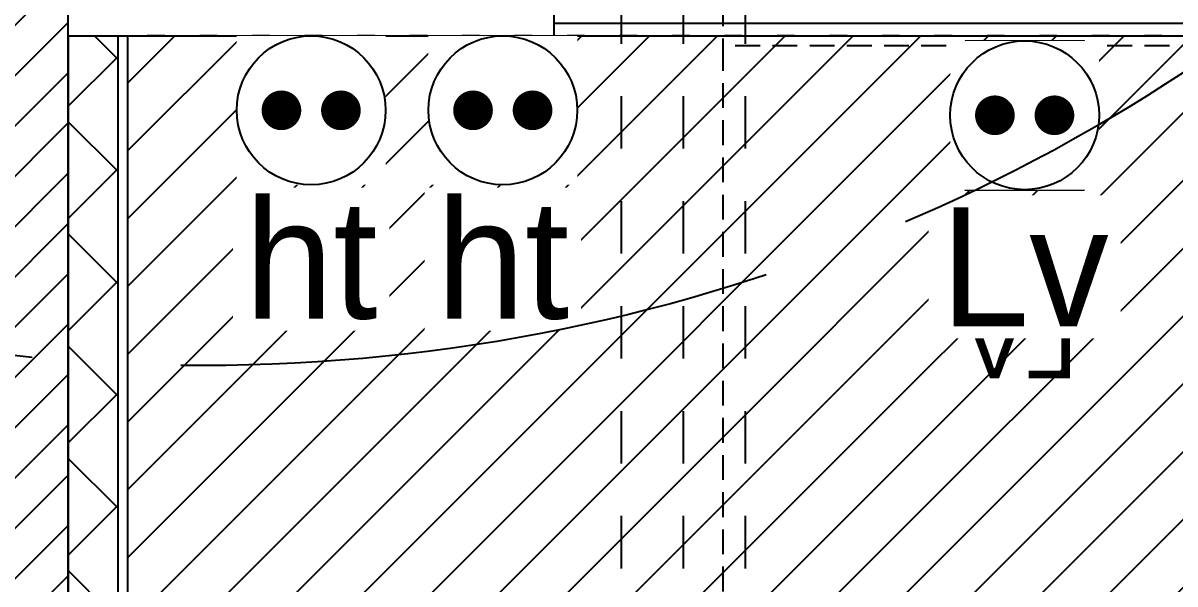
# Model space of a CAD drawing. Header units: centimetres. Extents: x -35664 to 50682, y -23001 to 23705.
# Drawn here: x 6801.4 to 6917.5, y 3884.1 to 3940.7 of the extents above; entities that cross this region are included whole.
import ezdxf

# ---------------------------------------------------------------- set-up
doc = ezdxf.new("R2010")
doc.units = ezdxf.units.CM
for name, pattern in [('ACAD_ISO02W100', [15, 12, -3]), ('Style de ligne -13', [0.147638, 0.098425, -0.049213]), ('Style de ligne -5', [0.20828, 0.069425, -0.138855]), ('VW-01', [0.41656, 0.20828, -0.20828])]:
    doc.linetypes.add(name, pattern=pattern)
for name, color, linetype in [('B aménagement intérieur', 252, 'Continuous'), ('B Faux plafonds', 9, 'Continuous'), ('B Faux plafonds_Hatch', 9, 'Continuous'), ('B GÈnÈral_Hatch', 252, 'Continuous'), ('B Général', 252, 'Continuous'), ('C ANNOTATIONS-prestations', 252, 'Continuous'), ('D SURFACES-shab', 252, 'Continuous'), ('F REMPLISSAGE-vert clair', 252, 'Continuous'), ('F REMPLISSAGE-vert foncé', 252, 'Continuous'), ('prlm-EAU-EF', 161, 'Continuous'), ('prlm-MOD', 64, 'Continuous')]:
    doc.layers.add(name, color=color, linetype=linetype)
doc.layers.add('prlm-ELEC-CFO', color=1, linetype='Continuous', lineweight=25)
doc.layers.add('prlm-ZEROPLOT', color=254, linetype='Continuous', plot=False)
doc.styles.add('Eurostile', font='Eurosti.TTF')
doc.styles.add('prlm-elec-cfo', font='comic.ttf', dxfattribs={"height": 12})

# ---------------------------------------------------------------- blocks, each defined once
blk = doc.blocks.new('A 90.Lave Vaisselle')
at = {"layer": 'B Général', "linetype": 'Style de ligne -13', "ltscale": 25.4, "flags": 128}
blk.add_lwpolyline([(-30, 30), (-30, 36), (30, 36), (30, 30)], dxfattribs=at)
blk.add_lwpolyline([(-30, 30), (30, 30), (30, -30), (-30, -30)], close=True, dxfattribs=at)
at = {"layer": 'B Général', "insert": (0, 0), "char_height": 7.059, "attachment_point": 5, "line_spacing_factor": 0.894142, "style": 'Eurostile'}
blk.add_mtext('LV', dxfattribs=at)
blk = doc.blocks.new('A 90.T4 A13_A14 Haut (2D)')
at = {"layer": 'B Faux plafonds_Hatch', "linetype": 'Continuous'}
h = blk.add_hatch(dxfattribs=at)
h.set_pattern_fill('F_P__SOFFITE', color=256, style=0, pattern_type=2)
h.set_pattern_definition([(45, (0, 0.2205), (-3.52778, 3.30729), [])])
h.paths.add_polyline_path([(-207.3, 93.45), (-390.91, 93.45), (-390.91, -294.56), (401.6, -294.56), (401.6, 151.52), (86.65, 151.52), (86.65, 38.45), (-207.3, 38.45)])
at = {"layer": 'B GÈnÈral_Hatch', "linetype": 'Continuous'}
h = blk.add_hatch(dxfattribs=at)
h.set_pattern_fill('02_ISOLANT', color=256, angle=-90, style=0, pattern_type=2)
h.set_pattern_definition([(-45, (0, 0), (5.65685, 5.65685), []), (45, (0, 0), (5.65685, -5.65685), [])])
h.paths.add_polyline_path([(-391.91, 93.44), (-396.91, 93.44), (-396.91, -296.56), (-391.91, -296.56)])
at = {"layer": 'B Faux plafonds', "linetype": 'Style de ligne -5', "ltscale": 25.4, "flags": 128}
blk.add_lwpolyline([(-207.3, 93.45), (-390.91, 93.45), (-390.91, -294.56), (401.6, -294.56), (401.6, 151.52), (86.65, 151.52), (86.65, 38.45), (-207.3, 38.45)], close=True, dxfattribs=at)
at = {"layer": 'B Général', "linetype": 'Continuous'}
for p, q in [((-347.91, 93.44), (-347.91, 189.94)), ((-347.91, 93.44), (-347.91, 98.44)), ((-396.91, 93.44), (-396.91, -296.56)), ((-396.91, 93.44), (-396.91, -296.56)), ((-396.91, 93.44), (-390.91, 93.44)), ((-396.91, 93.44), (-347.91, 93.44)), ((-391.91, 93.44), (-391.91, -296.56)), ((-390.91, 93.44), (-390.91, -296.56)), ((-390.91, 93.44), (-390.91, -296.56)), ((-347.91, 93.44), (-207.3, 93.44))]:
    blk.add_line(p, q, dxfattribs=at)
at = {"layer": 'D SURFACES-shab', "lineweight": 18, "flags": 128}
blk.add_lwpolyline([(-390.91, 68.08), (-390.91, -294.56), (401.6, -294.56), (401.6, 151.52), (86.71, 151.51), (86.63, 38.44), (-207.27, 38.45), (-207.3, 93.44), (-330.91, 93.44), (-390.91, 93.44)], close=True, dxfattribs=at)
at = {"layer": 'F REMPLISSAGE-vert clair'}
blk.add_line((-347.91, 94.74), (-206, 94.74), dxfattribs=at)
at = {"layer": 'F REMPLISSAGE-vert foncé', "linetype": 'Continuous'}
for p, q in [((-347.91, 93.44), (-347.91, 189.94)), ((-396.91, 93.44), (-347.91, 93.44)), ((-347.91, 93.44), (-207.3, 93.44))]:
    blk.add_line(p, q, dxfattribs=at)
at = {"layer": 'F REMPLISSAGE-vert foncé'}
blk.add_line((-347.91, 94.74), (-206, 94.74), dxfattribs=at)
at = {"layer": 'B Général', "xscale": -1}
blk.add_blockref('A 90.Lave Vaisselle', (-300.91, 62.44), dxfattribs=at)
blk = doc.blocks.new('A 90.Groupe-33-1')
at = {"layer": 'C ANNOTATIONS-prestations', "linetype": 'VW-01', "ltscale": 25.4}
for p, q in [((6861.72, 4017.96), (6861.72, 3317.47)), ((6867.97, 4017.96), (6867.97, 3317.47)), ((6874.22, 4017.96), (6874.22, 3317.47))]:
    blk.add_line(p, q, dxfattribs=at)
blk = doc.blocks.new('xi.LVrob')
at = {"layer": 'prlm-EAU-EF', "color": 0}
blk.add_lwpolyline([(-6, 7.5), (6, 7.5), (-6, -7.5), (6, -7.5)], close=True, dxfattribs=at)
blk = doc.blocks.new('xi.LV')
at = {"color": 0, "lineweight": 5}
blk.add_wipeout([(-7.5, -7.5), (7.5, -7.5), (7.5, 7.5), (-7.5, 7.5)], dxfattribs=at).dxf.layer = 'prlm-ELEC-CFO'
at = {"layer": 'prlm-ELEC-CFO', "color": 0, "linetype": 'ByBlock', "lineweight": 5, "const_width": 2}
for points in [[(-4, 0, 1), (-2, 0, 1)], [(2, 0, 1), (4, 0, 1)]]:
    blk.add_lwpolyline(points, format="xyb", close=True, dxfattribs=at)
at = {"layer": 'prlm-ELEC-CFO', "color": 0, "linetype": 'ByBlock', "lineweight": -2}
blk.add_circle((0, 0), 7.5, dxfattribs=at)
blk = doc.blocks.new('xi.PCHT')
at = {"color": 0, "lineweight": 5}
blk.add_wipeout([(-7.5, -7.5), (7.5, -7.5), (7.5, 7.5), (-7.5, 7.5)], dxfattribs=at).dxf.layer = 'prlm-ELEC-CFO'
at = {"layer": 'prlm-ELEC-CFO', "color": 0, "linetype": 'ByBlock', "lineweight": 5, "const_width": 2}
for points in [[(-4, 0, 1), (-2, 0, 1)], [(2, 0, 1), (4, 0, 1)]]:
    blk.add_lwpolyline(points, format="xyb", close=True, dxfattribs=at)
at = {"layer": 'prlm-ELEC-CFO', "color": 0, "linetype": 'ByBlock', "lineweight": -2}
blk.add_circle((0, 0), 7.5, dxfattribs=at)
blk = doc.blocks.new('xi.dchrob')
at = {"layer": 'prlm-ZEROPLOT', "color": 253, "linetype": 'ACAD_ISO02W100', "ltscale": 5}
blk.add_circle((13.38, 0), 180, dxfattribs=at)

msp = doc.modelspace()

# ---------------------------------------------------------------- hatches: boundary and pattern name
at = {"layer": 'B GÈnÈral_Hatch', "linetype": 'Continuous'}
h = msp.add_hatch(dxfattribs=at)
h.set_pattern_fill('50_BETON', color=256, style=0, pattern_type=2)
h.set_pattern_definition([(45, (0, 0), (2.4253472, -2.6458333), [])])
h.paths.add_polyline_path([(6805.972, 4134.389), (6787.972, 4134.389), (6787.972, 3541.389), (6805.972, 3541.389)])

# ---------------------------------------------------------------- linework, layer by layer
at = {"layer": 'B Général', "linetype": 'Continuous', "lineweight": 18}
msp.add_line((6805.972, 3551.389), (6805.972, 4134.389), dxfattribs=at)
at = {"layer": 'B Général', "linetype": 'Continuous'}
msp.add_line((6805.972, 3551.389), (6805.972, 4134.389), dxfattribs=at)

# ---------------------------------------------------------------- block references
at = {"layer": 'B aménagement intérieur'}
msp.add_blockref('A 90.T4 A13_A14 Haut (2D)', (7202.882, 3845.944), dxfattribs=at)
at = {"layer": 'C ANNOTATIONS-prestations'}
msp.add_blockref('A 90.Groupe-33-1', (0, 0), dxfattribs=at)
at = {"layer": 'prlm-EAU-EF'}
msp.add_blockref('xi.LVrob', (6902.389, 3931.389), dxfattribs=at)

# ---------------------------------------------------------------- next in the draw order: block references
at = {"layer": 'prlm-ELEC-CFO'}
msp.add_blockref('xi.LV', (6902.389, 3931.389), dxfattribs=at)

# ---------------------------------------------------------------- next in the draw order: texts
at = {"layer": 'prlm-EAU-EF', "lineweight": 20, "insert": (6902.389, 3916.106), "char_height": 12, "attachment_point": 5, "line_spacing_factor": 0.8, "style": 'prlm-elec-cfo', "bg_fill": 3, "box_fill_scale": 1.1, "bg_fill_color": 256, "bg_fill_transparency": 0}
msp.add_mtext('Lv', dxfattribs=at)
at = {"layer": 'prlm-ELEC-CFO', "lineweight": 20, "char_height": 12, "attachment_point": 5, "line_spacing_factor": 0.8, "style": 'prlm-elec-cfo', "bg_fill": 3, "box_fill_scale": 1.1, "bg_fill_color": 256, "bg_fill_transparency": 0}
for insert in [(6830.472, 3916.813), (6849.787, 3916.813)]:
    msp.add_mtext('ht', dxfattribs=dict(at, insert=insert))

# ---------------------------------------------------------------- next in the draw order: block references
at = {"layer": 'prlm-ELEC-CFO'}
for p in [(6830.472, 3931.889), (6849.787, 3931.889)]:
    msp.add_blockref('xi.PCHT', p, dxfattribs=at)

# ---------------------------------------------------------------- next in the draw order: texts
at = {"layer": 'prlm-ELEC-CFO', "lineweight": 20, "insert": (6902.389, 3916.106), "char_height": 12, "attachment_point": 5, "line_spacing_factor": 0.8, "style": 'prlm-elec-cfo', "bg_fill": 3, "box_fill_scale": 1.1, "bg_fill_color": 256, "bg_fill_transparency": 0}
msp.add_mtext('Lv', dxfattribs=at)

# ---------------------------------------------------------------- next in the draw order: block references
at = {"layer": 'prlm-MOD'}
msp.add_blockref('xi.dchrob', (6806.168, 4086.162), dxfattribs=at)

doc.saveas('drawing.dxf')
